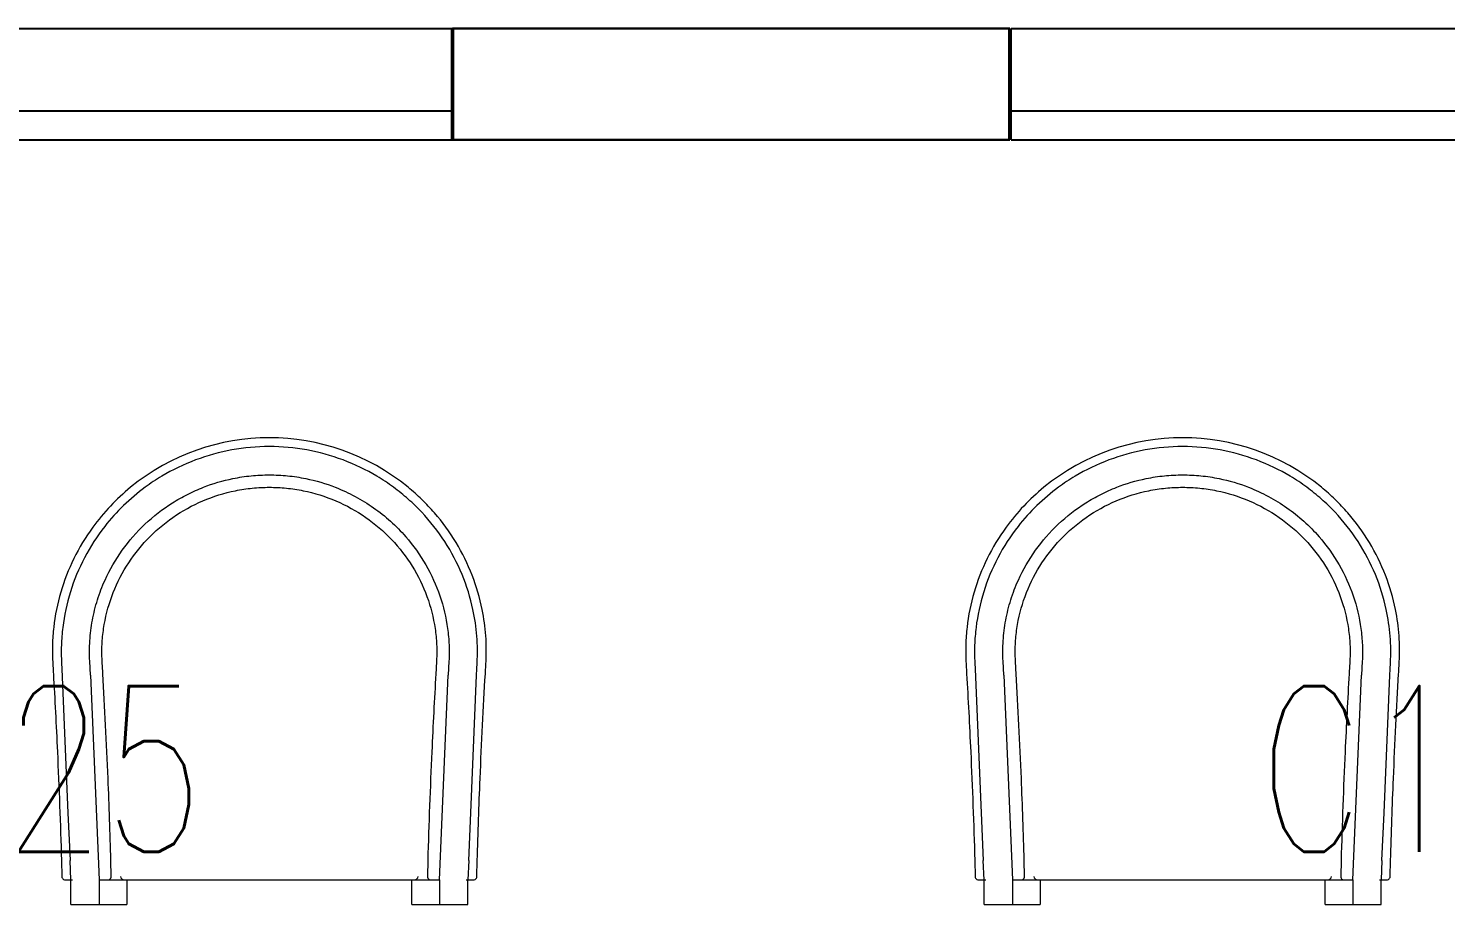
# Model space of a CAD drawing. Header units: inches. Extents: x 675 to 51927, y 19035 to 68555.
# Drawn here: x 28184 to 30729, y 63878 to 65451 of the extents above; entities that cross this region are included whole.
import ezdxf

# ---------------------------------------------------------------- set-up
doc = ezdxf.new("R2010")
doc.units = ezdxf.units.IN
doc.header["$LTSCALE"] = 0.5
doc.header["$MEASUREMENT"] = 0
doc.layers.add('00I-FURN', color=30, linetype='Continuous', lineweight=9)
doc.layers.add('Wall', color=113, linetype='Continuous', lineweight=50)
doc.layers.add('Window Exterior', color=2, linetype='Continuous')
doc.layers.add('WINDOW_TEXT', color=7, linetype='Continuous')
doc.styles.add('_TCH_WINDOW', font='SIMPLEX', dxfattribs={"height": 3.5, "bigfont": 'GBCBIG'})

# ---------------------------------------------------------------- blocks, each defined once
blk = doc.blocks.new('$WINLIB2D$00000004')
at = {"color": 0}
for points in [[(-0.5, 0.5), (-0.5, -0.5)], [(-0.5, 0.5), (0.5, 0.5)], [(0.5, -0.5), (0.5, 0.5)], [(-0.5, 0.2406), (0.5, 0.2406)], [(-0.5, -0.5), (0.5, -0.5)]]:
    blk.add_lwpolyline(points, dxfattribs=at)

msp = doc.modelspace()

# ---------------------------------------------------------------- linework, layer by layer
at = {"layer": '00I-FURN'}
for p, q in [((28295.7, 64289.8), (28311.4, 63922.5)), ((28922.7, 63922.5), (28938.4, 64289.8)), ((29935.7, 64289.8), (29951.4, 63922.5)), ((30562.7, 63922.5), (30578.4, 64289.8)), ((28243.7, 63957.4), (28244.4, 63928.7)), ((28260.6, 63922.5), (28259.1, 63957.4)), ((28333.3, 63929), (28332.6, 63957.4)), ((28901.5, 63957.4), (28900.8, 63929)), ((28975, 63957.4), (28973.6, 63922.5)), ((28989.7, 63928.7), (28990.4, 63957.4)), ((29883.7, 63957.4), (29884.4, 63928.7)), ((29900.6, 63922.5), (29899.1, 63957.4)), ((29973.3, 63929), (29972.6, 63957.4)), ((30541.5, 63957.4), (30540.8, 63929)), ((30615, 63957.4), (30613.6, 63922.5)), ((30629.7, 63928.7), (30630.4, 63957.4)), ((28250.8, 63922.5), (28263.5, 63922.5)), ((28260.6, 63878), (28260.6, 63922.5)), ((28311.4, 63922.5), (28922.7, 63922.5)), ((28311.6, 63922.5), (28311.6, 63878)), ((28361.2, 63922.5), (28361.2, 63878)), ((28872.9, 63878), (28872.9, 63922.5)), ((28922.5, 63922.5), (28922.5, 63878)), ((28970.6, 63922.5), (28983.3, 63922.5)), ((28973.6, 63878), (28973.6, 63922.5)), ((29890.8, 63922.5), (29903.5, 63922.5)), ((29900.6, 63878), (29900.6, 63922.5)), ((29951.4, 63922.5), (30562.7, 63922.5)), ((29951.6, 63922.5), (29951.6, 63878)), ((30001.2, 63922.5), (30001.2, 63878)), ((30512.9, 63878), (30512.9, 63922.5)), ((30562.5, 63922.5), (30562.5, 63878)), ((30610.6, 63922.5), (30623.3, 63922.5)), ((30613.6, 63878), (30613.6, 63922.5)), ((28260.6, 63878), (28361.1, 63878)), ((28873, 63878), (28973.6, 63878)), ((29900.6, 63878), (30001.1, 63878)), ((30513, 63878), (30613.6, 63878))]:
    msp.add_line(p, q, dxfattribs=at)
at = {"layer": '00I-FURN', "flags": 128}
for points in [[(28243.9, 64312.4), (28244.3, 64301.1)], [(28295.7, 64289.8), (28294.6, 64315.2)], [(28939.5, 64315.2), (28938.4, 64289.8)], [(28989.3, 64289.8), (28989.8, 64301.1), (28990.2, 64312.4)], [(29883.9, 64312.4), (29884.3, 64301.1)], [(29935.7, 64289.8), (29934.6, 64315.2)], [(30579.5, 64315.2), (30578.4, 64289.8)], [(30629.3, 64289.8), (30629.8, 64301.1), (30630.2, 64312.4)], [(28244.3, 64301.1), (28255.4, 64042.7), (28259.1, 63957.4)], [(28975, 63957.4), (28978.7, 64042.7), (28989.3, 64289.8)], [(29884.3, 64301.1), (29895.4, 64042.7), (29899.1, 63957.4)], [(30615, 63957.4), (30618.7, 64042.7), (30629.3, 64289.8)]]:
    msp.add_lwpolyline(points, dxfattribs=at)
at = {"layer": '00I-FURN'}
for centre, radius, start, end in [((28617.1, 64322.5), 393.7, 50.732, 129.268), ((30257.1, 64322.5), 393.7, 50.732, 129.268), ((28356.4, 63928.8), 6.35, 182.6821, 270), ((28877.7, 63928.8), 6.35, 270, 357.3179), ((29996.4, 63928.8), 6.35, 182.6821, 270), ((30517.7, 63928.8), 6.35, 270, 357.3179)]:
    msp.add_arc(centre, radius, start, end, dxfattribs=at)
for points, knots in [([(28617.1, 64700.4), (28594.5, 64700.4), (28549.5, 64696.3), (28484, 64678.3), (28432.4, 64653.5), (28403.6, 64634.4), (28394, 64627.3)], [-1, -1, -1, -1, -0.8888889, -0.7777778, -0.6666667, -0.6079114, -0.6079114, -0.6079114, -0.6079114]), ([(28840.1, 64627.3), (28830.5, 64634.4), (28801.7, 64653.5), (28750.1, 64678.3), (28684.6, 64696.3), (28639.6, 64700.4), (28617.1, 64700.4)], [0.6079114, 0.6079114, 0.6079114, 0.6079114, 0.6666667, 0.7777778, 0.8888889, 1, 1, 1, 1]), ([(30257.1, 64700.4), (30234.5, 64700.4), (30189.5, 64696.3), (30124, 64678.3), (30072.4, 64653.5), (30043.6, 64634.4), (30034, 64627.3)], [-1, -1, -1, -1, -0.8888889, -0.7777778, -0.6666667, -0.6079114, -0.6079114, -0.6079114, -0.6079114]), ([(30480.1, 64627.3), (30470.5, 64634.4), (30441.7, 64653.5), (30390.1, 64678.3), (30324.6, 64696.3), (30279.6, 64700.4), (30257.1, 64700.4)], [0.6079114, 0.6079114, 0.6079114, 0.6079114, 0.6666667, 0.7777778, 0.8888889, 1, 1, 1, 1]), ([(28498.6, 64627.3), (28515.8, 64634), (28544.1, 64642.4), (28584.2, 64648.5), (28606.1, 64649.6), (28617.1, 64649.6)], [0.7698009, 0.7698009, 0.7698009, 0.7698009, 0.875, 0.9375, 1, 1, 1, 1]), ([(28617.1, 64649.6), (28628.1, 64649.6), (28649.9, 64648.5), (28690, 64642.4), (28718.3, 64634), (28735.5, 64627.3)], [-1, -1, -1, -1, -0.9375, -0.875, -0.7698009, -0.7698009, -0.7698009, -0.7698009]), ([(30138.6, 64627.3), (30155.8, 64634), (30184.1, 64642.4), (30224.2, 64648.5), (30246.1, 64649.6), (30257.1, 64649.6)], [0.7698009, 0.7698009, 0.7698009, 0.7698009, 0.875, 0.9375, 1, 1, 1, 1]), ([(30257.1, 64649.6), (30268.1, 64649.6), (30289.9, 64648.5), (30330, 64642.4), (30358.3, 64634), (30375.5, 64627.3)], [-1, -1, -1, -1, -0.9375, -0.875, -0.7698009, -0.7698009, -0.7698009, -0.7698009]), ([(28367.9, 64627.3), (28355, 64616.9), (28330.8, 64594.3), (28295.6, 64551.9), (28264.3, 64500.1), (28240.6, 64439.2), (28230.1, 64386.8), (28227.2, 64345), (28227.4, 64324.4), (28228, 64314.2)], [-1, -1, -1, -1, -0.863636, -0.727273, -0.545455, -0.363636, -0.181818, -0.090909, 0, 0, 0, 0]), ([(28394, 64627.3), (28380.3, 64617.3), (28354.6, 64595.5), (28316.8, 64553.7), (28283.3, 64501.7), (28257.8, 64439.9), (28246.4, 64386.5), (28243.1, 64343.9), (28243.3, 64322.8), (28243.9, 64312.4)], [-1, -1, -1, -1, -0.863636, -0.727273, -0.545455, -0.363636, -0.181818, -0.090909, 0, 0, 0, 0]), ([(28294.6, 64315.2), (28293.9, 64327.3), (28294, 64351.7), (28298.6, 64388.7), (28307.7, 64425.4), (28324.1, 64468.3), (28351.2, 64515.4), (28392.3, 64562.5), (28433.6, 64594.6), (28469.9, 64615.1), (28488.9, 64623.5), (28498.6, 64627.3)], [-1, -1, -1, -1, -0.903846, -0.807692, -0.711538, -0.615385, -0.461538, -0.307692, -0.153846, -0.076923, 0, 0, 0, 0]), ([(28316.8, 64316.4), (28316.3, 64325.9), (28316.2, 64345), (28319.9, 64383.7), (28332, 64431.8), (28358.5, 64486.5), (28396.1, 64535), (28442.8, 64575.1), (28496.8, 64604.9), (28545.9, 64620.1), (28586.4, 64626.3), (28606.8, 64627.3), (28617.1, 64627.3)], [-1, -1, -1, -1, -0.9375, -0.875, -0.75, -0.625, -0.5, -0.375, -0.25, -0.125, -0.0625, 0, 0, 0, 0]), ([(28617.1, 64627.3), (28627.3, 64627.3), (28647.7, 64626.3), (28688.2, 64620.1), (28737.3, 64604.9), (28791.3, 64575.1), (28838.1, 64535), (28875.6, 64486.5), (28902.1, 64431.8), (28914.2, 64383.7), (28917.9, 64345), (28917.9, 64325.9), (28917.3, 64316.4)], [-1, -1, -1, -1, -0.9375, -0.875, -0.75, -0.625, -0.5, -0.375, -0.25, -0.125, -0.0625, 0, 0, 0, 0]), ([(28735.5, 64627.3), (28747.7, 64622.6), (28771.3, 64611.7), (28815.7, 64584.4), (28860.5, 64544.2), (28899.8, 64489.2), (28925.2, 64432.9), (28936.7, 64383.7), (28940.2, 64344.3), (28940.1, 64324.9), (28939.5, 64315.2)], [-1, -1, -1, -1, -0.903846, -0.807692, -0.615385, -0.461538, -0.307692, -0.153846, -0.076923, 0, 0, 0, 0]), ([(28990.2, 64312.4), (28991.1, 64328.1), (28990.7, 64359.8), (28983, 64413.3), (28965.1, 64471.3), (28933.8, 64530.8), (28899.1, 64575.2), (28866.7, 64606.5), (28849.2, 64620.7), (28840.1, 64627.3)], [-1, -1, -1, -1, -0.863636, -0.727273, -0.545455, -0.363636, -0.181818, -0.090909, 0, 0, 0, 0]), ([(29006.1, 64314.2), (29007, 64329.6), (29006.7, 64360.6), (28999.7, 64413), (28983, 64470), (28954, 64529.1), (28921.5, 64573.7), (28891.2, 64605.7), (28874.8, 64620.3), (28866.2, 64627.3)], [-1, -1, -1, -1, -0.863636, -0.727273, -0.545455, -0.363636, -0.181818, -0.090909, 0, 0, 0, 0]), ([(30007.9, 64627.3), (29995, 64616.9), (29970.8, 64594.3), (29935.6, 64551.9), (29904.3, 64500.1), (29880.6, 64439.2), (29870.1, 64386.8), (29867.2, 64345), (29867.4, 64324.4), (29868, 64314.2)], [-1, -1, -1, -1, -0.863636, -0.727273, -0.545455, -0.363636, -0.181818, -0.090909, 0, 0, 0, 0]), ([(30034, 64627.3), (30020.3, 64617.3), (29994.6, 64595.5), (29956.8, 64553.7), (29923.3, 64501.7), (29897.8, 64439.9), (29886.4, 64386.5), (29883.1, 64343.9), (29883.3, 64322.8), (29883.9, 64312.4)], [-1, -1, -1, -1, -0.863636, -0.727273, -0.545455, -0.363636, -0.181818, -0.090909, 0, 0, 0, 0]), ([(29934.6, 64315.2), (29933.9, 64327.3), (29934, 64351.7), (29938.6, 64388.7), (29947.7, 64425.4), (29964.1, 64468.3), (29991.2, 64515.4), (30032.3, 64562.5), (30073.6, 64594.6), (30109.9, 64615.1), (30128.9, 64623.5), (30138.6, 64627.3)], [-1, -1, -1, -1, -0.903846, -0.807692, -0.711538, -0.615385, -0.461538, -0.307692, -0.153846, -0.076923, 0, 0, 0, 0]), ([(29956.8, 64316.4), (29956.3, 64325.9), (29956.2, 64345), (29959.9, 64383.7), (29972, 64431.8), (29998.5, 64486.5), (30036.1, 64535), (30082.8, 64575.1), (30136.8, 64604.9), (30185.9, 64620.1), (30226.4, 64626.3), (30246.8, 64627.3), (30257.1, 64627.3)], [-1, -1, -1, -1, -0.9375, -0.875, -0.75, -0.625, -0.5, -0.375, -0.25, -0.125, -0.0625, 0, 0, 0, 0]), ([(30257.1, 64627.3), (30267.3, 64627.3), (30287.7, 64626.3), (30328.2, 64620.1), (30377.3, 64604.9), (30431.3, 64575.1), (30478.1, 64535), (30515.6, 64486.5), (30542.1, 64431.8), (30554.2, 64383.7), (30557.9, 64345), (30557.9, 64325.9), (30557.3, 64316.4)], [-1, -1, -1, -1, -0.9375, -0.875, -0.75, -0.625, -0.5, -0.375, -0.25, -0.125, -0.0625, 0, 0, 0, 0]), ([(30375.5, 64627.3), (30387.7, 64622.6), (30411.3, 64611.7), (30455.7, 64584.4), (30500.5, 64544.2), (30539.8, 64489.2), (30565.2, 64432.9), (30576.7, 64383.7), (30580.2, 64344.3), (30580.1, 64324.9), (30579.5, 64315.2)], [-1, -1, -1, -1, -0.903846, -0.807692, -0.615385, -0.461538, -0.307692, -0.153846, -0.076923, 0, 0, 0, 0]), ([(30630.2, 64312.4), (30631.1, 64328.1), (30630.7, 64359.8), (30623, 64413.3), (30605.1, 64471.3), (30573.8, 64530.8), (30539.1, 64575.2), (30506.7, 64606.5), (30489.2, 64620.7), (30480.1, 64627.3)], [-1, -1, -1, -1, -0.863636, -0.727273, -0.545455, -0.363636, -0.181818, -0.090909, 0, 0, 0, 0]), ([(30646.1, 64314.2), (30647, 64329.6), (30646.7, 64360.6), (30639.7, 64413), (30623, 64470), (30594, 64529.1), (30561.5, 64573.7), (30531.2, 64605.7), (30514.8, 64620.3), (30506.2, 64627.3)], [-1, -1, -1, -1, -0.863636, -0.727273, -0.545455, -0.363636, -0.181818, -0.090909, 0, 0, 0, 0]), ([(28229.2, 64292.3), (28231.8, 64247.2), (28235.9, 64169.2), (28240.6, 64055.9), (28242.8, 63990.2), (28243.7, 63957.4)], [-1, -1, -1, -1, -0.571429, -0.285714, 0, 0, 0, 0]), ([(28332.6, 63957.4), (28331.2, 64006.6), (28328.3, 64088.7), (28323.2, 64200.6), (28319.9, 64262.3), (28318.1, 64292.3)], [-1, -1, -1, -1, -0.571429, -0.285714, 0, 0, 0, 0]), ([(28916, 64292.3), (28913.4, 64247.2), (28909.3, 64169.2), (28904.6, 64055.9), (28902.4, 63990.2), (28901.5, 63957.4)], [-1, -1, -1, -1, -0.571429, -0.285714, 0, 0, 0, 0]), ([(28990.4, 63957.4), (28991.8, 64006.6), (28994.7, 64088.7), (28999.8, 64200.6), (29003.2, 64262.3), (29004.9, 64292.3)], [-1, -1, -1, -1, -0.571429, -0.285714, 0, 0, 0, 0]), ([(29869.2, 64292.3), (29871.8, 64247.2), (29875.9, 64169.2), (29880.6, 64055.9), (29882.8, 63990.2), (29883.7, 63957.4)], [-1, -1, -1, -1, -0.571429, -0.285714, 0, 0, 0, 0]), ([(29972.6, 63957.4), (29971.2, 64006.6), (29968.3, 64088.7), (29963.2, 64200.6), (29959.9, 64262.3), (29958.1, 64292.3)], [-1, -1, -1, -1, -0.571429, -0.285714, 0, 0, 0, 0]), ([(30556, 64292.3), (30553.4, 64247.2), (30549.3, 64169.2), (30544.6, 64055.9), (30542.4, 63990.2), (30541.5, 63957.4)], [-1, -1, -1, -1, -0.571429, -0.285714, 0, 0, 0, 0]), ([(30630.4, 63957.4), (30631.8, 64006.6), (30634.7, 64088.7), (30639.8, 64200.6), (30643.2, 64262.3), (30644.9, 64292.3)], [-1, -1, -1, -1, -0.571429, -0.285714, 0, 0, 0, 0])]:
    msp.add_open_spline(points, degree=3, knots=knots, dxfattribs=at)
for points in [[(28228, 64314.2), (28228.2, 64310.5), (28228.6, 64303.2), (28229, 64296), (28229.2, 64292.3)], [(28318.1, 64292.3), (28317.9, 64296.3), (28317.4, 64304.3), (28317, 64312.4), (28316.8, 64316.4)], [(28917.3, 64316.4), (28917.1, 64312.4), (28916.7, 64304.3), (28916.2, 64296.3), (28916, 64292.3)], [(29004.9, 64292.3), (29005.1, 64296), (29005.5, 64303.2), (29005.9, 64310.5), (29006.1, 64314.2)], [(29868, 64314.2), (29868.2, 64310.5), (29868.6, 64303.2), (29869, 64296), (29869.2, 64292.3)], [(29958.1, 64292.3), (29957.9, 64296.3), (29957.4, 64304.3), (29957, 64312.4), (29956.8, 64316.4)], [(30557.3, 64316.4), (30557.1, 64312.4), (30556.7, 64304.3), (30556.2, 64296.3), (30556, 64292.3)], [(30644.9, 64292.3), (30645.1, 64296), (30645.5, 64303.2), (30645.9, 64310.5), (30646.1, 64314.2)], [(28244.4, 63928.7), (28244.5, 63927.6), (28245.1, 63925.4), (28247.5, 63923.1), (28249.7, 63922.5), (28250.8, 63922.5)], [(28327, 63922.5), (28328.1, 63922.5), (28330.3, 63923.1), (28332.8, 63925.6), (28333.4, 63927.9), (28333.3, 63929)], [(28900.8, 63929), (28900.7, 63927.9), (28901.3, 63925.6), (28903.7, 63923.1), (28906, 63922.5), (28907.1, 63922.5)], [(28983.3, 63922.5), (28984.4, 63922.5), (28986.6, 63923.1), (28989, 63925.4), (28989.6, 63927.6), (28989.7, 63928.7)], [(29884.4, 63928.7), (29884.5, 63927.6), (29885.1, 63925.4), (29887.5, 63923.1), (29889.7, 63922.5), (29890.8, 63922.5)], [(29967, 63922.5), (29968.1, 63922.5), (29970.3, 63923.1), (29972.8, 63925.6), (29973.4, 63927.9), (29973.3, 63929)], [(30540.8, 63929), (30540.7, 63927.9), (30541.3, 63925.6), (30543.7, 63923.1), (30546, 63922.5), (30547.1, 63922.5)], [(30623.3, 63922.5), (30624.4, 63922.5), (30626.6, 63923.1), (30629, 63925.4), (30629.6, 63927.6), (30629.7, 63928.7)]]:
    msp.add_open_spline(points, degree=3, dxfattribs=at)
at = {"layer": 'Wall', "lineweight": 30}
for p, q in [((28945.7, 65451.3), (29947, 65451.3)), ((29947, 65251.3), (28945.7, 65251.3))]:
    msp.add_line(p, q, dxfattribs=at)
at = {"layer": 'Wall'}
for p, q in [((28945.7, 65251.3), (28945.7, 65451.3)), ((29947, 65251.3), (29947, 65451.3))]:
    msp.add_line(p, q, dxfattribs=at)

# ---------------------------------------------------------------- block references
at = {"layer": 'Window Exterior'}
ref = msp.add_blockref('$WINLIB2D$00000004', (28045.7, 65351.3), dxfattribs=dict(at, xscale=1800, yscale=-200, zscale=-1800))
ref.add_attrib('A', 'C1825', (27590.7, 63973), dxfattribs={"layer": 'WINDOW_TEXT', "ltscale": 20, "height": 297.5, "style": '_TCH_WINDOW', "width": 0.705882})
ref = msp.add_blockref('$WINLIB2D$00000004', (30848.9, 65351.3), dxfattribs=dict(at, xscale=1800, yscale=-200, zscale=-1800))
ref.add_attrib('A', 'C1825', (30393.9, 63973), dxfattribs={"layer": 'WINDOW_TEXT', "ltscale": 20, "height": 297.5, "style": '_TCH_WINDOW', "width": 0.705882})

doc.saveas('drawing.dxf')
